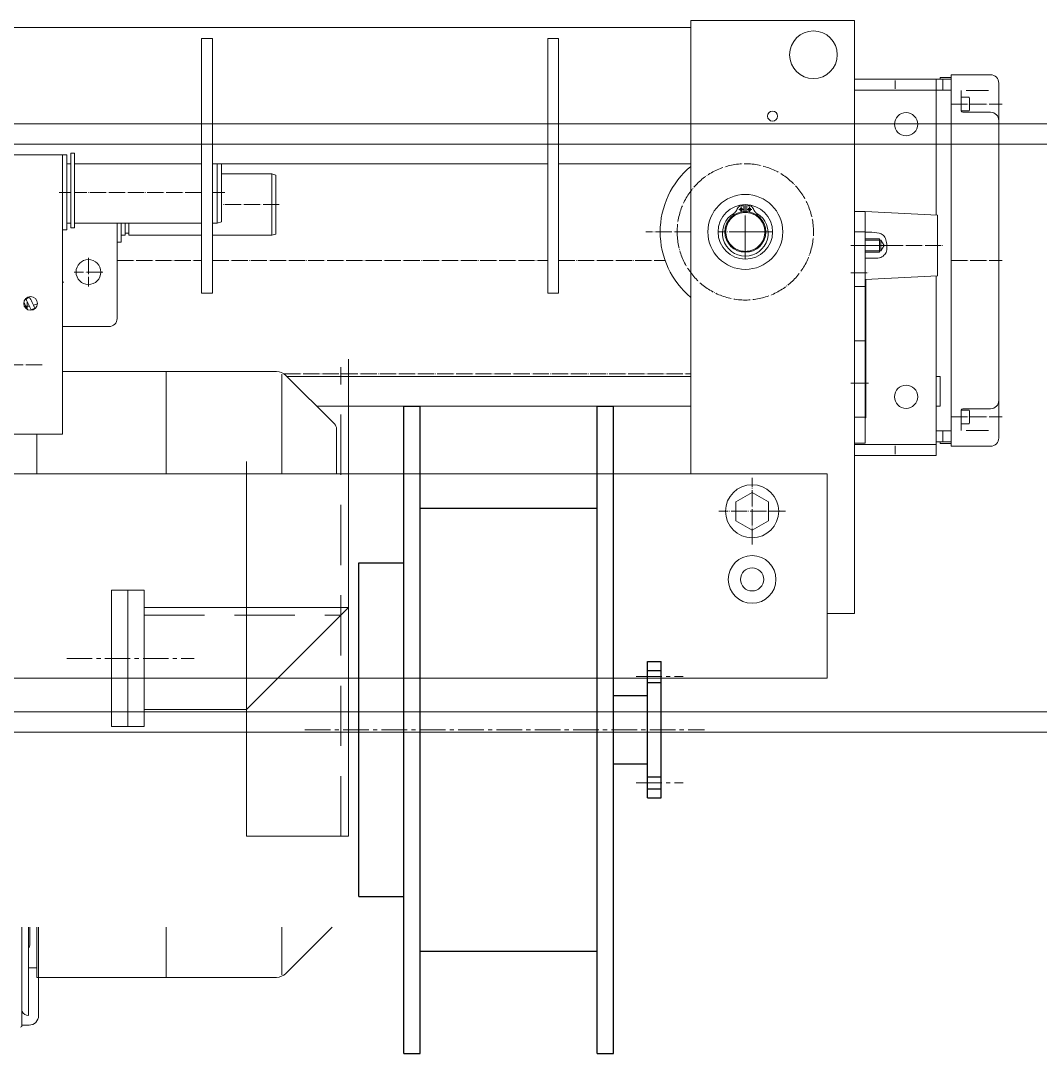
# Model space of a CAD drawing. Header units: millimetres. Extents: x 0 to 28190, y 0 to 19934.
# Drawn here: x 13802 to 14527, y 11652 to 12386 of the extents above; entities that cross this region are included whole.
import ezdxf

# ---------------------------------------------------------------- set-up
doc = ezdxf.new("R2010")
doc.units = ezdxf.units.MM
doc.header["$MEASUREMENT"] = 0
for name, pattern in [('CENTER2', [1.125, 0.75, -0.125, 0.125, -0.125]), ('CONTIN', [0]), ('DASHED', [319.6, 213.1, -106.5]), ('DOT_CENTER', [14, 12, -1, 0, -1]), ('HIDDEN', [9.525, 6.35, -3.175])]:
    doc.linetypes.add(name, pattern=pattern)
doc.layers.get('0').update_dxf_attribs({"linetype": 'CONTIN'})
doc.layers.add('07', color=7, linetype='CONTINUOUS')
doc.layers.add('Default', color=7, linetype='CONTINUOUS')

# ---------------------------------------------------------------- blocks, each defined once
blk = doc.blocks.new('A$C556C4CC6')
at = {"layer": '07', "color": 3, "linetype": 'Continuous', "ltscale": 100}
for p, q in [((72.51, 475), (84.51, 475)), ((72.51, 475), (72.51, 0)), ((84.51, 475), (84.51, 0)), ((214.51, 475), (214.51, 0)), ((214.51, 475), (226.51, 475)), ((226.51, 475), (226.51, 0)), ((84.51, 400), (214.51, 400)), ((39.51, 360), (39.51, 115)), ((39.51, 360), (72.51, 360)), ((251.51, 287.5), (251.51, 187.5)), ((251.51, 287.5), (261.51, 287.5)), ((251.51, 281), (261.51, 281)), ((261.51, 287.5), (261.51, 187.5)), ((251.51, 272), (261.51, 272)), ((226.51, 262.5), (251.51, 262.5)), ((226.51, 212.5), (251.51, 212.5)), ((251.51, 203), (261.51, 203)), ((251.51, 194), (261.51, 194)), ((251.51, 187.5), (261.51, 187.5)), ((39.51, 115), (72.51, 115)), ((84.51, 75), (214.51, 75)), ((72.51, 0), (84.51, 0)), ((214.51, 0), (226.51, 0))]:
    blk.add_line(p, q, dxfattribs=at)
at = {"layer": 'Default', "color": 1, "linetype": 'CENTER2', "lineweight": 13, "ltscale": 25}
for p, q in [((243.14, 276.5), (277.59, 276.5)), ((0, 237.5), (293.32, 237.5)), ((243.14, 198.5), (277.59, 198.5))]:
    blk.add_line(p, q, dxfattribs=at)
blk = doc.blocks.new('A$C5D5B3472')
at = {"color": 3, "linetype": 'Continuous', "lineweight": 0}
for p, q in [((-13748.65, -64.65), (-13748.65, 76.12)), ((-13748.65, 76.12), (-13628, 76.12)), ((-13748.65, -361.26), (-13748.65, 76.12)), ((-13748.65, 76.12), (-13628, 76.12)), ((-13628, -258.2), (-13628, 76.12)), ((-13628, -258.2), (-13628, 76.12)), ((-12687.88, 71.09), (-13628, 71.09)), ((-13628, -29.46), (-13628, 71.09)), ((-12687.88, 71.09), (-13628, 71.09)), ((-13628, -29.46), (-13628, 71.09)), ((-13530.47, -124.98), (-13530.47, 63.05)), ((-13530.47, 63.05), (-13522.42, 63.05)), ((-13522.42, 63.05), (-13522.42, -124.98)), ((-13275.08, -124.98), (-13275.08, 63.05)), ((-13275.08, 63.05), (-13267.03, 63.05)), ((-13267.03, 63.05), (-13267.03, -124.98)), ((-13820.04, 36.15), (-13849.2, 36.15)), ((-13820.04, -237.84), (-13820.04, 36.15)), ((-13812, 34.14), (-13820.04, 34.14)), ((-13820.04, 34.14), (-13820.04, 32.88)), ((-13820.04, 32.88), (-13820.04, 24.84)), ((-13814.01, 32.88), (-13820.04, 32.88)), ((-13812, 32.88), (-13814.01, 32.88)), ((-13814.01, 24.84), (-13814.01, 32.88)), ((-13812, 32.88), (-13812, 34.14)), ((-13808.98, 32.88), (-13812, 32.88)), ((-13808.98, 24.84), (-13808.98, 32.88)), ((-13808.98, 32.88), (-13748.65, 32.88)), ((-13760.72, 32.88), (-13808.98, 32.88)), ((-13778.82, 31.88), (-13778.82, 25.84)), ((-13748.65, 32.88), (-13748.65, 24.84)), ((-13855.23, 2.47), (-13855.23, 30.12)), ((-13831.1, 24.47), (-13847.69, 24.47)), ((-13827.58, 19.56), (-13827.58, 24.47)), ((-13814.01, 24.84), (-13820.04, 24.84)), ((-13820.04, 24.84), (-13820.04, -38)), ((-13808.98, 24.84), (-13814.01, 24.84)), ((-13748.65, 24.84), (-13808.98, 24.84)), ((-13808.98, 24.84), (-13808.98, -67.36)), ((-13748.65, 24.84), (-13748.65, -64.65)), ((-13833.62, 10.11), (-13833.62, 18.96)), ((-13827.58, 19.56), (-13833.01, 19.56)), ((-13827.58, 14.53), (-13827.58, 19.56)), ((-13849.2, 8.5), (-13828.59, 8.5)), ((-13833.01, 9.5), (-13827.58, 9.5)), ((-13827.58, 9.5), (-13827.58, 14.53)), ((-13855.23, 2.47), (-13855.23, -204.16)), ((-13173.17, -21.67), (-13170.66, -21.67)), ((-13173.17, -27.95), (-13173.17, -21.67)), ((-13170.66, -21.67), (-13170.66, -76.66)), ((-13530.47, -29.46), (-13628, -29.46)), ((-13530.47, -29.46), (-13628, -29.46)), ((-13275.08, -29.46), (-13522.42, -29.46)), ((-13275.08, -29.46), (-13522.42, -29.46)), ((-13281.61, -29.46), (-13281.61, -72.39)), ((-13278.6, -29.46), (-13278.6, -73.2)), ((-13173.17, -29.46), (-13267.03, -29.46)), ((-13173.17, -29.46), (-13267.03, -29.46)), ((-13173.17, -71.94), (-13173.17, -27.95)), ((-13173.17, -73.2), (-13173.17, -29.46)), ((-13167.49, -29.46), (-13170.66, -29.46)), ((-13167.49, -29.46), (-13170.66, -29.46)), ((-13170.66, -29.46), (-13170.51, -29.46)), ((-13170.51, -71.69), (-13170.51, -29.46)), ((-13164.48, -22.92), (-13167.49, -22.92)), ((-13167.49, -22.92), (-13167.49, -78.22)), ((-13164.48, -22.92), (-12936.24, -22.92)), ((-13164.48, -229.04), (-13164.48, -22.92)), ((-13164.48, -78.22), (-13164.48, -22.92)), ((-13820.04, -38), (-13820.04, -59.91)), ((-13820.04, -60.63), (-13820.04, -38)), ((-13321.83, -37.81), (-13318.82, -37)), ((-13321.83, -37.81), (-13321.83, -81.44)), ((-13281.61, -37), (-13318.82, -37)), ((-13318.82, -37), (-13318.82, -82.24)), ((-13669.22, -64.68), (-13669.22, -60.35)), ((-13667.21, -64.68), (-13667.21, -60.35)), ((-13756.7, -64.65), (-13809.99, -67.41)), ((-13809.99, -67.41), (-13809.99, -112.16)), ((-13756.7, -74.78), (-13756.7, -64.65)), ((-13756.7, -64.65), (-13748.65, -64.65)), ((-13756.7, -79.73), (-13756.7, -64.65)), ((-13756.7, -64.65), (-13748.65, -64.65)), ((-13756.7, -79.73), (-13756.7, -64.65)), ((-13748.65, -79.73), (-13748.65, -64.65)), ((-13748.65, -64.65), (-13748.65, -79.23)), ((-13748.65, -64.65), (-13748.65, -79.73)), ((-13748.65, -64.65), (-13748.65, -79.73)), ((-13756.7, -79.73), (-13756.7, -74.78)), ((-13281.61, -72.39), (-13278.6, -73.2)), ((-13275.08, -73.2), (-13278.6, -73.2)), ((-13173.17, -73.2), (-13267.03, -73.2)), ((-13213.39, -80.74), (-13213.39, -73.2)), ((-13210.73, -80.74), (-13210.73, -73.2)), ((-13207.71, -73.2), (-13207.71, -87.27)), ((-13204.7, -73.2), (-13204.7, -143.58)), ((-13204.7, -87.27), (-13204.7, -73.2)), ((-13173.17, -71.94), (-13173.17, -73.2)), ((-13173.17, -73.2), (-13173.17, -76.66)), ((-13170.66, -71.69), (-13170.51, -71.69)), ((-13170.51, -73.2), (-13170.51, -71.69)), ((-13167.49, -73.2), (-13170.51, -73.2)), ((-13756.7, -79.84), (-13756.7, -79.73)), ((-13756.7, -216.48), (-13756.7, -79.73)), ((-13748.65, -79.73), (-13756.7, -79.73)), ((-13756.7, -79.84), (-13756.7, -79.73)), ((-13756.7, -84.76), (-13756.7, -79.84)), ((-13756.7, -84.76), (-13756.7, -79.84)), ((-13748.65, -216.48), (-13748.65, -79.73)), ((-13748.65, -79.73), (-13748.65, -216.48)), ((-13748.65, -79.73), (-13748.65, -216.48)), ((-13321.83, -81.44), (-13318.82, -82.24)), ((-13275.08, -82.24), (-13318.82, -82.24)), ((-13213.39, -82.24), (-13267.03, -82.24)), ((-13213.39, -82.24), (-13213.39, -80.74)), ((-13213.39, -80.74), (-13210.73, -80.74)), ((-13210.73, -82.24), (-13210.73, -80.74)), ((-13207.71, -82.24), (-13210.73, -82.24)), ((-13173.17, -76.66), (-13170.66, -76.66)), ((-13167.49, -78.22), (-13164.48, -78.22)), ((-13768.26, -85.76), (-13770.58, -89.79)), ((-13770.58, -89.79), (-13768.26, -93.81)), ((-13767.18, -85.76), (-13768.26, -85.76)), ((-13768.26, -85.76), (-13768.26, -93.81)), ((-13767.18, -85.76), (-13767.18, -84.76)), ((-13767.18, -84.76), (-13756.7, -84.76)), ((-13767.18, -93.81), (-13767.18, -85.76)), ((-13756.7, -85.76), (-13767.18, -85.76)), ((-13756.7, -85.76), (-13756.7, -84.76)), ((-13756.7, -85.76), (-13756.7, -84.76)), ((-13756.7, -93.81), (-13756.7, -85.76)), ((-13756.7, -89.79), (-13756.7, -85.76)), ((-13756.7, -93.81), (-13756.7, -89.79)), ((-13207.71, -87.27), (-13204.7, -87.27)), ((-13767.18, -93.81), (-13768.26, -93.81)), ((-13767.18, -94.81), (-13767.18, -93.81)), ((-13767.18, -93.81), (-13756.7, -93.81)), ((-13767.18, -94.81), (-13756.7, -94.81)), ((-13756.7, -94.81), (-13756.7, -93.81)), ((-13756.7, -94.81), (-13756.7, -93.81)), ((-13756.7, -96.84), (-13756.7, -94.81)), ((-13756.7, -96.84), (-13756.7, -94.81)), ((-13756.7, -99.13), (-13756.7, -96.84)), ((-13756.7, -99.13), (-13756.7, -96.84)), ((-13756.7, -114.92), (-13756.7, -99.13)), ((-13756.7, -235.58), (-13756.7, -99.13)), ((-13809.99, -112.16), (-13756.7, -114.92)), ((-13808.98, -112.21), (-13808.98, -236.58)), ((-13757.2, -114.9), (-13757.2, -216.98)), ((-13522.42, -124.98), (-13530.47, -124.98)), ((-13267.03, -124.98), (-13275.08, -124.98)), ((-13137.31, -129.31), (-13139.94, -127.84)), ((-13144.05, -136.05), (-13141.29, -137.28)), ((-13820.04, -163.69), (-13820.04, -141.06)), ((-13820.04, -141.78), (-13820.04, -163.69)), ((-13164.48, -149.61), (-13198.66, -149.61)), ((-13820.04, -163.69), (-13820.04, -226.53)), ((-13322.19, -182.72), (-13240.89, -182.72)), ((-13240.89, -182.72), (-13164.48, -182.72)), ((-13240.89, -182.72), (-13240.89, -258.2)), ((-13808.98, -186.49), (-13812, -186.49)), ((-13812, -186.49), (-13812, -208.2)), ((-13756.7, -186.49), (-13757.2, -186.49)), ((-13330.13, -186.49), (-13628, -186.49)), ((-13329.3, -185.66), (-13365.1, -221.46)), ((-13326.36, -184.62), (-13326.36, -258.2)), ((-13855.23, -204.16), (-13855.23, -231.81)), ((-13849.2, -210.19), (-13828.59, -210.19)), ((-13833.62, -220.65), (-13833.62, -211.8)), ((-13827.58, -211.2), (-13833.01, -211.2)), ((-13827.58, -216.22), (-13827.58, -211.2)), ((-13808.98, -208.2), (-13812, -208.2)), ((-13756.7, -208.2), (-13757.2, -208.2)), ((-13351.84, -208.2), (-13628, -208.2)), ((-13827.58, -221.25), (-13827.58, -216.22)), ((-13757.2, -216.98), (-13756.7, -216.98)), ((-13756.7, -235.58), (-13756.7, -216.48)), ((-13748.65, -216.48), (-13756.7, -216.48)), ((-13748.65, -216.48), (-13748.65, -235.58)), ((-13748.65, -235.58), (-13748.65, -216.48)), ((-13748.65, -216.48), (-13748.65, -235.58)), ((-13748.65, -216.98), (-13748.65, -235.58)), ((-13831.1, -226.16), (-13847.69, -226.16)), ((-13833.01, -221.25), (-13827.58, -221.25)), ((-13827.58, -226.16), (-13827.58, -221.25)), ((-13814.01, -226.53), (-13820.04, -226.53)), ((-13820.04, -226.53), (-13820.04, -234.57)), ((-13808.98, -226.53), (-13814.01, -226.53)), ((-13814.01, -226.53), (-13814.01, -234.57)), ((-13366.58, -258.2), (-13366.58, -225.02)), ((-13820.04, -234.57), (-13814.01, -234.57)), ((-13820.04, -235.83), (-13820.04, -234.57)), ((-13812, -235.83), (-13820.04, -235.83)), ((-13814.01, -234.57), (-13812, -234.57)), ((-13812, -234.57), (-13812, -235.83)), ((-13812, -234.57), (-13808.98, -234.57)), ((-13748.65, -235.58), (-13756.7, -235.58)), ((-13748.65, -235.58), (-13756.7, -235.58)), ((-13748.65, -235.58), (-13748.65, -236.58)), ((-13748.65, -361.26), (-13748.65, -235.58)), ((-12936.24, -229.04), (-13164.48, -229.04)), ((-13145.37, -229.04), (-13145.37, -258.2)), ((-13145.37, -229.04), (-13145.37, -258.2)), ((-13849.2, -237.84), (-13820.04, -237.84)), ((-13808.98, -244.63), (-13808.98, -236.58)), ((-13808.98, -236.58), (-13748.65, -236.58)), ((-13778.82, -237.59), (-13778.82, -243.62)), ((-13748.65, -236.58), (-13748.65, -244.63)), ((-13748.65, -244.63), (-13808.98, -244.63)), ((-12587.34, -258.2), (-13728.54, -258.2)), ((-13728.54, -258.2), (-13728.54, -409.02)), ((-13685.31, -278.89), (-13673.24, -271.92)), ((-13673.24, -271.92), (-13661.18, -278.89)), ((-13685.31, -292.82), (-13685.31, -278.89)), ((-13661.18, -278.89), (-13661.18, -292.82)), ((-13673.24, -299.78), (-13685.31, -292.82)), ((-13661.18, -292.82), (-13673.24, -299.78)), ((-13748.65, -361.26), (-13728.54, -361.26)), ((-13748.65, -361.26), (-13728.54, -361.26)), ((-13728.54, -409.02), (-12587.34, -409.02)), ((-13363.48, -592.6), (-13329.3, -626.79)), ((-13326.36, -592.6), (-13326.36, -627.82)), ((-13240.89, -592.6), (-13240.89, -629.73)), ((-13146.76, -657.96), (-13146.76, -592.6)), ((-13145.37, -592.6), (-13145.37, -622.69)), ((-13145.37, -592.6), (-13145.37, -629.73)), ((-13140.41, -598.64), (-13140.41, -592.6)), ((-13139.4, -607.98), (-13139.4, -592.6)), ((-13134.34, -665.7), (-13134.34, -592.6)), ((-13140.41, -605.32), (-13140.41, -598.64)), ((-13139.4, -650.92), (-13139.4, -607.98)), ((-13145.37, -622.69), (-13139.4, -622.69)), ((-13240.89, -629.73), (-13322.19, -629.73)), ((-13240.89, -629.73), (-13145.37, -629.73)), ((-13139.4, -657.96), (-13139.4, -650.92)), ((-13139.37, -650.92), (-13139.4, -650.92)), ((-13134.68, -654.86), (-13134.34, -654.05)), ((-13139.4, -657.96), (-13139.32, -657.96)), ((-13134.34, -665), (-13139.72, -665))]:
    blk.add_line(p, q, dxfattribs=at)
at = {"color": 3, "linetype": 'DOT_CENTER', "lineweight": 0}
for p, q in [((-13820.04, 14.53), (-13857.75, 14.53)), ((-13284.13, -50.57), (-13275.08, -50.57)), ((-13267.03, -50.57), (-13173.17, -50.57)), ((-13170.66, -50.57), (-13167.49, -50.57)), ((-13161.96, -50.57), (-13170.01, -50.57)), ((-13668.22, -79.73), (-13668.22, -59.62)), ((-13324.35, -59.62), (-13281.61, -59.62)), ((-13673.04, -63.11), (-13669.42, -63.11)), ((-13671.23, -61.3), (-13671.23, -64.92)), ((-13668.22, -79.73), (-13668.22, -62.64)), ((-13667.01, -63.11), (-13663.39, -63.11)), ((-13665.2, -61.3), (-13665.2, -64.92)), ((-13688.33, -79.73), (-13668.22, -79.73)), ((-13685.31, -79.73), (-13668.22, -79.73)), ((-13668.22, -99.84), (-13668.22, -79.73)), ((-13668.22, -79.73), (-13651.12, -79.73)), ((-13668.22, -96.82), (-13668.22, -79.73)), ((-13668.22, -79.73), (-13648.11, -79.73)), ((-13628, -79.73), (-13594.89, -79.73)), ((-13772.59, -89.79), (-13814.73, -89.79)), ((-13766.56, -89.79), (-13772.59, -89.79)), ((-13766.56, -89.79), (-13756.7, -89.79)), ((-13746.14, -89.79), (-13759.21, -89.79)), ((-13183.58, -98.84), (-13183.58, -119.94)), ((-13820.04, -100.85), (-13857.75, -100.85)), ((-13530.47, -100.85), (-13609.03, -100.85)), ((-13275.08, -100.85), (-13522.42, -100.85)), ((-13204.7, -100.85), (-13267.03, -100.85)), ((-13746.14, -109.9), (-13759.21, -109.9)), ((-13194.13, -109.39), (-13173.03, -109.39)), ((-13165.48, -116.93), (-13164.48, -116.93)), ((-13138.33, -131.2), (-13138.33, -136.85)), ((-13149.39, -177.76), (-12951.32, -177.76)), ((-13756.7, -184.55), (-13757.2, -184.55)), ((-13327.98, -184.55), (-13628, -184.55)), ((-13756.7, -191.34), (-13759.21, -191.34)), ((-13746.14, -191.34), (-13759.21, -191.34)), ((-13820.04, -216.22), (-13857.75, -216.22)), ((-13673.24, -310.49), (-13673.24, -261.22)), ((-13697.88, -285.85), (-13648.61, -285.85))]:
    blk.add_line(p, q, dxfattribs=at)
at = {"lineweight": 0}
for p, q in [((-3050, 0), (-24040.44, 0)), ((-3070, -15), (-24020.44, -15)), ((-3449.35, -433.91), (-23641.09, -433.91)), ((-3439.09, -448.91), (-23651.35, -448.91))]:
    blk.add_line(p, q, dxfattribs=at)
at = {"color": 3, "linetype": 'DASHED', "lineweight": 0}
for p, q in [((-13669.22, -65.39), (-13669.22, -64.68)), ((-13667.21, -65.39), (-13667.21, -64.68)), ((-13756.7, -119.95), (-13748.65, -119.95)), ((-13756.7, -160.17), (-13748.65, -160.17))]:
    blk.add_line(p, q, dxfattribs=at)
at = {"color": 3, "lineweight": 0}
for p, q in [((-13375.49, -525.66), (-13375.49, -173.74)), ((-13300.08, -525.66), (-13300.08, -249.15)), ((-13224.67, -444.72), (-13224.67, -344.17)), ((-13224.67, -344.17), (-13212.6, -344.17)), ((-13200.54, -344.17), (-13212.6, -344.17)), ((-13212.6, -444.72), (-13212.6, -344.17)), ((-13210.59, -344.17), (-13212.6, -344.17)), ((-13200.54, -444.72), (-13200.54, -344.17)), ((-13224.67, -356.74), (-13375.49, -356.74)), ((-13300.08, -432.15), (-13375.49, -356.74)), ((-13224.67, -432.15), (-13300.08, -432.15)), ((-13224.67, -444.72), (-13212.6, -444.72)), ((-13212.6, -444.72), (-13200.54, -444.72)), ((-13375.49, -525.66), (-13300.08, -525.66))]:
    blk.add_line(p, q, dxfattribs=at)
at = {"color": 3, "linetype": 'HIDDEN', "lineweight": 0, "ltscale": 7}
for p, q in [((-13369.76, -525.66), (-13369.76, -179.47)), ((-13224.67, -362.47), (-13369.76, -362.47))]:
    blk.add_line(p, q, dxfattribs=at)
at = {"color": 3, "linetype": 'CENTER2', "lineweight": 0, "ltscale": 25}
blk.add_line((-13167.58, -394.44), (-13261.64, -394.44), dxfattribs=at)
at = {"color": 3, "linetype": 'Continuous', "lineweight": 0}
for centre, radius in [((-13718.49, 50.98), 17.6), ((-13786.86, -0.3), 8.55), ((-13668.22, -79.73), 27.65), ((-13668.22, -79.73), 20.11), ((-13668.22, -79.73), 15.08), ((-13671.23, -63.11), 1.01), ((-13665.2, -63.11), 1.01), ((-13183.58, -109.39), 9.17), ((-13140.85, -132.52), 5.03), ((-13786.86, -201.39), 8.55), ((-13673.24, -285.85), 19.61), ((-13673.24, -336.13), 17.6), ((-13673.24, -336.13), 8.55)]:
    blk.add_circle(centre, radius, dxfattribs=at)
at = {"color": 3, "linetype": 'DOT_CENTER', "lineweight": 0}
blk.add_circle((-13668.22, -79.73), 50.27, dxfattribs=at)
at = {"color": 3, "linetype": 'Continuous', "lineweight": 0}
for centre, radius, start, end in [((-13849.2, 30.12), 6.03, 90, 180), ((-13833.01, 18.96), 0.603, 90, 180), ((-13849.2, 2.47), 6.03, 90, 180), ((-13833.01, 10.11), 0.603, 180, 270), ((-13828.59, 9.5), 1.01, 270, 0), ((-13688.33, 5.73), 3.72, 0, 180), ((-13688.33, 5.73), 3.72, 180, 0), ((-13668.22, -79.73), 62.84, 309.79182, 50.20818), ((-13671.87, -62.48), 1.77, 113.19696, 124.00365), ((-13671.89, -62.42), 1.71, 101.67855, 113.19696), ((-13668.22, -79.73), 19.41, 92.97002, 101.96147), ((-13668.22, -79.73), 19.41, 78.03853, 87.02998), ((-13664.54, -62.42), 1.71, 66.80304, 78.32145), ((-13664.57, -62.48), 1.77, 55.99635, 66.80304), ((-13668.22, -80.73), 16.9, 120.3714, 59.6286), ((-13678.93, -62.46), 4.27, 300.43191, 305.1137), ((-13678.89, -62.51), 4.2, 305.1137, 309.81816), ((-13679.23, -62.1), 4.74, 309.81816, 313.9786), ((-13679.35, -61.97), 4.92, 313.9786, 318.00643), ((-13680.1, -61.3), 5.92, 318.00643, 321.38489), ((-13680.44, -61.03), 6.36, 321.38489, 324.57331), ((-13681.93, -59.97), 8.18, 324.57331, 327.09462), ((-13682.59, -59.54), 8.97, 327.09462, 329.43727), ((-13685.69, -57.72), 12.57, 329.43727, 331.14291), ((-13686.9, -57.05), 13.95, 331.14291, 332.71013), ((-13701.79, -49.36), 30.71, 332.71013, 333.43477), ((-13580.77, -109.99), 104.65, 153.16232, 153.37651), ((-13660.78, -69.51), 14.98, 151.67382, 153.16232), ((-13665.95, -66.73), 9.11, 149.26821, 151.67382), ((-13669.11, -64.85), 5.44, 145.34191, 149.26821), ((-13670.33, -64), 3.94, 140.1132, 145.34191), ((-13671.25, -63.24), 2.76, 132.8972, 140.1132), ((-13671.64, -62.81), 2.17, 124.00365, 132.8972), ((-13664.79, -62.81), 2.17, 47.1028, 55.99635), ((-13665.19, -63.24), 2.76, 39.8868, 47.1028), ((-13666.1, -64), 3.94, 34.65809, 39.8868), ((-13667.33, -64.85), 5.44, 30.73179, 34.65809), ((-13670.49, -66.73), 9.11, 28.32618, 30.73179), ((-13675.65, -69.51), 14.98, 26.83768, 28.32618), ((-13755.66, -109.99), 104.65, 26.62349, 26.83768), ((-13634.64, -49.36), 30.71, 206.56523, 207.28987), ((-13649.53, -57.05), 13.95, 207.28987, 208.85709), ((-13650.75, -57.72), 12.57, 208.85709, 210.56273), ((-13653.84, -59.54), 8.97, 210.56273, 212.90538), ((-13654.51, -59.97), 8.18, 212.90538, 215.42669), ((-13655.99, -61.03), 6.36, 215.42669, 218.61511), ((-13656.33, -61.3), 5.92, 218.61511, 221.99357), ((-13657.08, -61.97), 4.92, 221.99357, 226.0214), ((-13657.2, -62.1), 4.74, 226.0214, 230.18184), ((-13657.55, -62.51), 4.2, 230.18184, 234.8863), ((-13657.51, -62.46), 4.27, 234.8863, 239.56809), ((-13050.36, -177.76), 102.56, 150.71627, 156), ((-13050.36, -177.76), 99.54, 150.71984, 156), ((-13138.33, -116.93), 17.6, 244.65931, 254.44592), ((-13138.33, -116.93), 17.6, 264.63271, 273.69575), ((-13050.36, -177.76), 97.03, 151.79027, 155.07963), ((-13198.66, -143.58), 6.03, 180, 270), ((-13322.19, -192.77), 10.05, 90, 135), ((-13849.2, -204.16), 6.03, 180, 270), ((-13833.01, -211.8), 0.603, 90, 180), ((-13828.59, -211.2), 1.01, 0, 90), ((-13833.01, -220.65), 0.603, 180, 270), ((-13361.55, -225.02), 5.03, 135, 180), ((-13849.2, -231.81), 6.03, 180, 270), ((-13136.39, -605.32), 4.02, 180, 221.40962), ((-13322.19, -619.68), 10.05, 225, 270), ((-13139.32, -652.93), 5.03, 270, 337.5), ((-13139.72, -657.96), 7.04, 180, 270), ((-13133.84, -665.7), 0.503, 180, 201.53601), ((-13133.37, -665.51), 1.01, 201.53601, 260.60352)]:
    blk.add_arc(centre, radius, start, end, dxfattribs=at)
at = {"color": 3, "linetype": 'DASHED', "lineweight": 0}
for start, end in [(94.00997, 85.99003), (85.99003, 94.00997)]:
    blk.add_arc((-13668.22, -79.73), 14.38, start, end, dxfattribs=at)
at = {"color": 3, "linetype": 'Continuous', "lineweight": 0}
blk.add_open_spline([(-13756.7, -79.84), (-13758.89, -79.87), (-13763.3, -79.94), (-13769.67, -80.91), (-13772.28, -85.63), (-13772.55, -89.09), (-13772.73, -91.91), (-13772.37, -94.5), (-13770.68, -97.25), (-13766.85, -99.55), (-13761.92, -98.91), (-13758.4, -99.06), (-13756.7, -99.13)], degree=3, knots=[0, 0, 0, 0, 6.66504, 13.428818, 17.403272, 21.630552, 23.771484, 25.84481, 29.327677, 33.029169, 38.478037, 43.595058, 43.595058, 43.595058, 43.595058], dxfattribs=at)
at = {"color": 3, "linetype": 'Continuous', "lineweight": 0, "ltscale": 100, "extrusion": (0, 0, -1), "xscale": -1.005468749999999, "yscale": 1.005468749999999, "zscale": -1.005468749999999, "rotation": 180}
blk.add_blockref('A$C556C4CC6', (13343.25, -208.2), dxfattribs=at)

msp = doc.modelspace()

# ---------------------------------------------------------------- block references
at = {"lineweight": 0, "xscale": -0.9635180755635211, "yscale": 0.9635180755635211, "zscale": 0.9635180755635211}
msp.add_blockref('A$C5D5B3472', (1148.08, 12312.87), dxfattribs=at)

doc.saveas('drawing.dxf')
